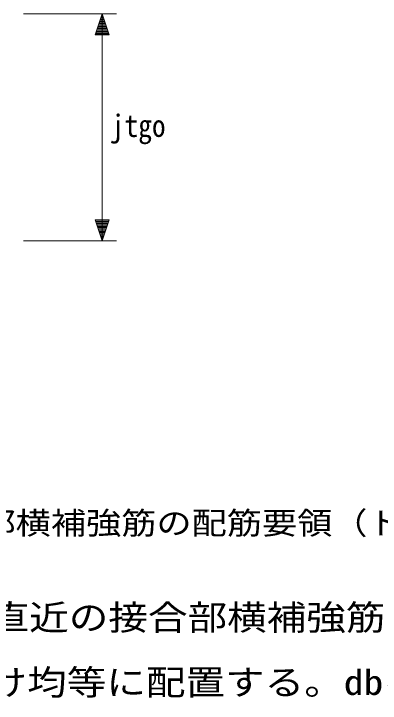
# Model space of a CAD drawing. Units: millimetres, scale not verified. Extents: x -890 to 863, y -296 to 296.
# Drawn here: x 322.3 to 360.7, y -37.9 to 34.3 of the extents above; entities that cross this region are included whole.
import ezdxf
from ezdxf.enums import TextEntityAlignment as Align

# ---------------------------------------------------------------- set-up
doc = ezdxf.new("R2010")
doc.units = ezdxf.units.MM
doc.header["$LTSCALE"] = 2
doc.layers.add('0-C__1-9__0-0_', color=7, linetype='Continuous', lineweight=18)
doc.layers.add('1-2__1-2__0-f__0-D_SUNPO', color=7, linetype='Continuous', lineweight=18)
doc.styles.add('ＭＳ ゴシック', font='')
doc.styles.get('ＭＳ ゴシック').set_extended_font_data('MS Gothic')

# ---------------------------------------------------------------- blocks, each defined once
blk = doc.blocks.new('CCURVE_ORG142')
at = {"layer": '0-C__1-9__0-0_'}
blk.add_lwpolyline([(1221.13, -282.715), (1222.592, -282.715), (1221.861, -284.908)], close=True, dxfattribs=at)
blk = doc.blocks.new('FILL_AREA_019_')
at = {"layer": '1-2__1-2__0-f__0-D_SUNPO'}
for p, q in [((1221.142, -282.75), (1222.58, -282.75)), ((1221.185, -282.88), (1222.537, -282.88)), ((1221.228, -283.01), (1222.494, -283.01)), ((1221.272, -283.14), (1222.45, -283.14)), ((1221.315, -283.27), (1222.407, -283.27)), ((1221.358, -283.4), (1222.364, -283.4)), ((1221.402, -283.53), (1222.32, -283.53)), ((1221.445, -283.66), (1222.277, -283.66)), ((1221.488, -283.79), (1222.234, -283.79)), ((1221.532, -283.92), (1222.19, -283.92)), ((1221.575, -284.05), (1222.147, -284.05)), ((1221.618, -284.18), (1222.104, -284.18)), ((1221.662, -284.31), (1222.06, -284.31)), ((1221.705, -284.44), (1222.017, -284.44)), ((1221.748, -284.57), (1221.974, -284.57)), ((1221.792, -284.7), (1221.93, -284.7)), ((1221.835, -284.83), (1221.887, -284.83))]:
    blk.add_line(p, q, dxfattribs=at)
blk = doc.blocks.new('CCURVE_ORG141')
at = {"layer": '0-C__1-9__0-0_'}
blk.add_lwpolyline([(1221.13, -263.336), (1222.592, -263.336), (1221.861, -261.142)], close=True, dxfattribs=at)
blk = doc.blocks.new('FILL_AREA_020_')
at = {"layer": '1-2__1-2__0-f__0-D_SUNPO'}
for p, q in [((1221.852, -261.17), (1221.87, -261.17)), ((1221.592, -261.95), (1222.13, -261.95)), ((1221.635, -261.82), (1222.087, -261.82)), ((1221.678, -261.69), (1222.044, -261.69)), ((1221.722, -261.56), (1222, -261.56)), ((1221.765, -261.43), (1221.957, -261.43)), ((1221.808, -261.3), (1221.914, -261.3)), ((1221.375, -262.6), (1222.347, -262.6)), ((1221.418, -262.47), (1222.304, -262.47)), ((1221.462, -262.34), (1222.26, -262.34)), ((1221.505, -262.21), (1222.217, -262.21)), ((1221.548, -262.08), (1222.174, -262.08)), ((1221.158, -263.25), (1222.564, -263.25)), ((1221.202, -263.12), (1222.52, -263.12)), ((1221.245, -262.99), (1222.477, -262.99)), ((1221.288, -262.86), (1222.434, -262.86)), ((1221.332, -262.73), (1222.39, -262.73))]:
    blk.add_line(p, q, dxfattribs=at)

msp = doc.modelspace()

# ---------------------------------------------------------------- linework, layer by layer
at = {"layer": '0-C__1-9__0-0_'}
for p, q in [((333.093, 34.291), (323.379, 34.291)), ((331.586, 10.524), (331.586, 34.291)), ((333.093, 10.524), (323.379, 10.524))]:
    msp.add_line(p, q, dxfattribs=at)

# ---------------------------------------------------------------- block references
for name in ['CCURVE_ORG141', 'FILL_AREA_020_', 'CCURVE_ORG142', 'FILL_AREA_019_']:
    msp.add_blockref(name, (-890.276, 295.433), dxfattribs=at)

# ---------------------------------------------------------------- texts
at = {"layer": '0-C__1-9__0-0_', "style": 'ＭＳ ゴシック'}
for s, height, width, p in [('jtgo', 2.346, 0.9, (332.487, 20.694)), ('接合部横補強筋の配筋要領（ト形接合部）', 2.346, 1.15, (311.505, -20.895)), ('・接合部横補強筋は、梁上下主筋中心と直近の接合部横補強筋中心との距離を2db以下とし、', 2.639, 1.15, (245.309, -31.013)), ('jtgo区間に接合部横補強筋をできるだけ均等に配置する。dbは梁主筋呼び名の値を示す。', 2.639, 1.15, (249.255, -37.801))]:
    msp.add_text(s, height=height, dxfattribs=dict(at, width=width)).set_placement(p, align=Align.BOTTOM_LEFT)

doc.saveas('drawing.dxf')
